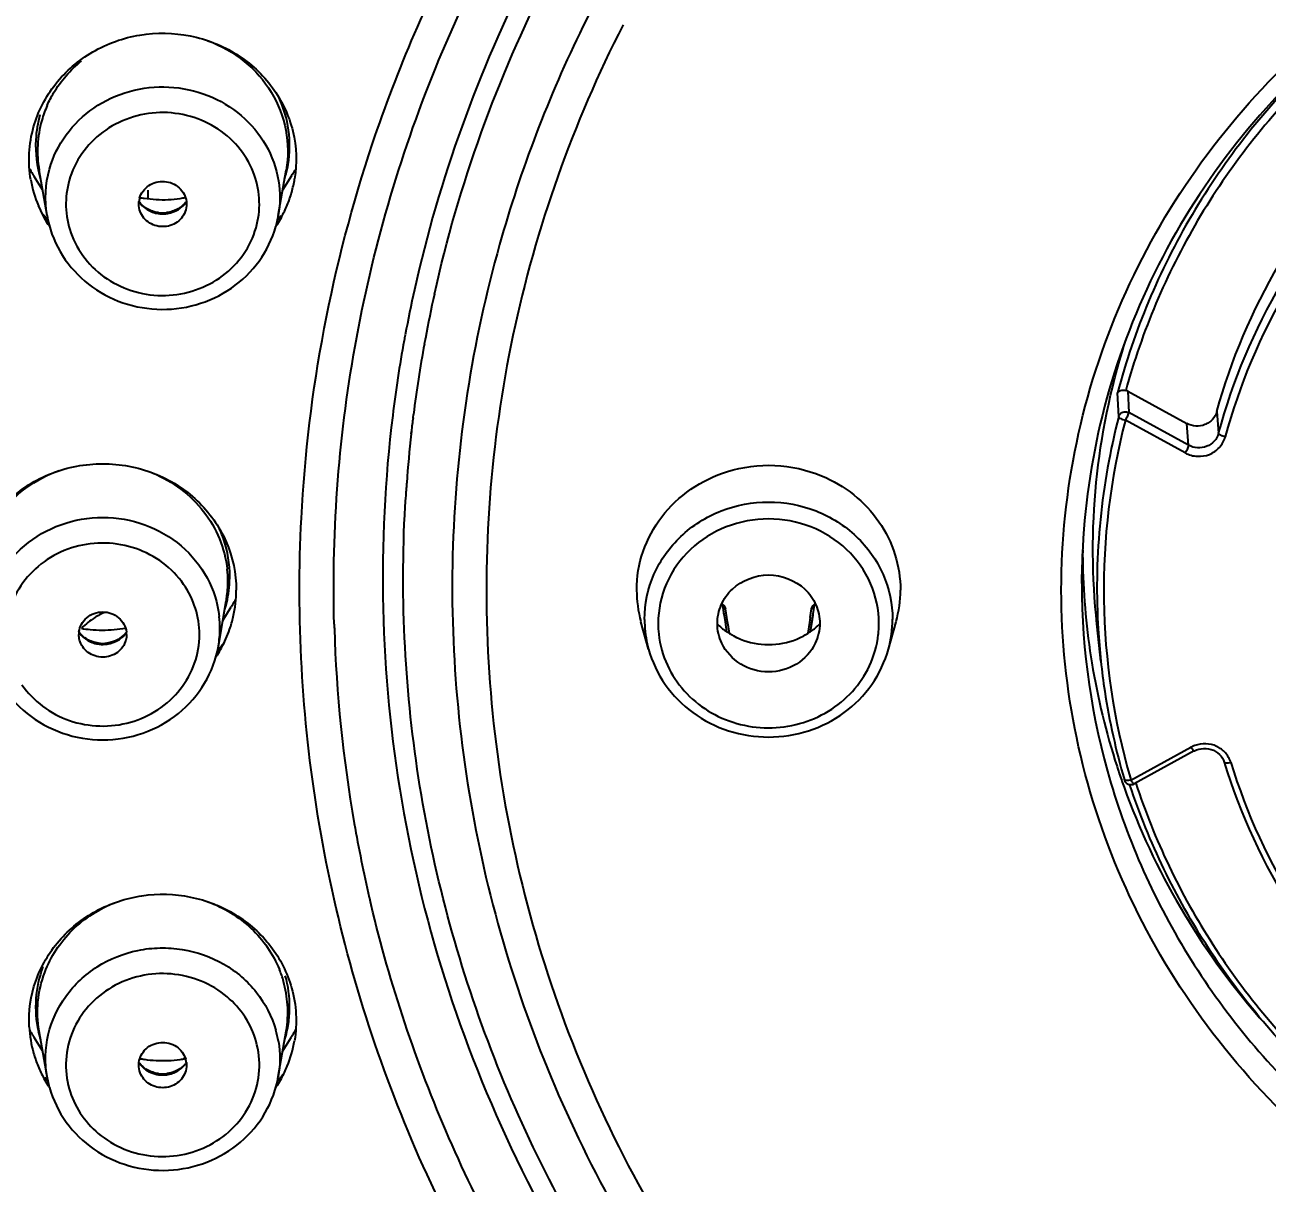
# Model space of a CAD drawing. Header units: millimetres. Extents: x 15137 to 17513, y -10160 to -6800.
# Drawn here: x 16506.32 to 16524.51, y -8271.87 to -8254.91 of the extents above; entities that cross this region are included whole.
import ezdxf

# ---------------------------------------------------------------- set-up
doc = ezdxf.new("R2010")
doc.units = ezdxf.units.MM
doc.styles.add('ARIAL', font='arial.ttf')
doc.dimstyles.get("Standard").update_dxf_attribs({"dimtxt": 15, "dimasz": 15, "dimexe": 0.18, "dimexo": 0.0625, "dimgap": 4, "dimtad": 0, "dimdec": 1, "dimdsep": 46, "dimtxsty": 'ARIAL', "dimcen": 0, "dimclrd": 5, "dimclre": 5, "dimclrt": 5, "dimadec": 0, "dimazin": 0, "dimtfac": 1, "dimtdec": 1, "dimtofl": 0, "dimtmove": 0, "dimatfit": 3, "dimfxl": 1, "dimtolj": 1, "dimtzin": 0, "dimarcsym": 0})

# ---------------------------------------------------------------- blocks, each defined once
blk = doc.blocks.new('*D72')
at = {"color": 5, "lineweight": -2, "transparency": 16777216}
for p, q in [((16473.239, -8277.12), (16473.239, -8173.164)), ((16593.175, -8277.612), (16593.175, -8173.164)), ((16488.239, -8173.344), (16504.502, -8173.344)), ((16578.175, -8173.344), (16561.912, -8173.344))]:
    blk.add_line(p, q, dxfattribs=at)
at = {"color": 5, "transparency": 16777216}
for points in [[(16488.239, -8170.844), (16488.239, -8175.844), (16473.239, -8173.344)], [(16578.175, -8170.844), (16578.175, -8175.844), (16593.175, -8173.344)]]:
    blk.add_solid(points, dxfattribs=at)
at = {"layer": 'Defpoints', "color": 0, "transparency": 16777216}
for p in [(16593.175, -8173.344), (16473.239, -8277.182), (16593.175, -8277.675)]:
    blk.add_point(p, dxfattribs=at)
at = {"color": 5, "transparency": 16777216, "insert": (16533.207, -8173.344), "char_height": 15, "attachment_point": 5, "style": 'ARIAL'}
blk.add_mtext('\\A1;%%C120', dxfattribs=at)

msp = doc.modelspace()

# ---------------------------------------------------------------- linework, layer by layer
at = {"linetype": 'Continuous'}
for p, q in [((16506.576, -8257.327), (16506.452, -8257.131)), ((16506.641, -8257.704), (16506.526, -8257.039)), ((16510.027, -8257.704), (16510.143, -8257.039)), ((16510.093, -8257.327), (16510.224, -8257.119)), ((16508.123, -8257.455), (16508.123, -8257.331)), ((16510.027, -8257.704), (16509.991, -8257.862)), ((16522.335, -8260.645), (16522.318, -8260.296)), ((16522.467, -8260.275), (16523.332, -8260.747)), ((16522.467, -8260.275), (16522.482, -8260.587)), ((16522.467, -8260.275), (16522.482, -8260.587)), ((16512.001, -8260.663), (16512.007, -8260.613)), ((16512.001, -8260.663), (16512.009, -8260.613)), ((16523.358, -8261.065), (16522.482, -8260.587)), ((16523.771, -8260.573), (16523.798, -8260.89)), ((16523.308, -8261.178), (16522.432, -8260.699)), ((16523.358, -8261.065), (16523.332, -8260.747)), ((16511.974, -8260.898), (16511.978, -8260.862)), ((16511.979, -8260.898), (16511.983, -8260.863)), ((16521.794, -8263.088), (16521.797, -8262.814)), ((16509.15, -8264.006), (16509.265, -8263.341)), ((16509.215, -8263.629), (16509.339, -8263.432)), ((16516.559, -8263.551), (16516.537, -8263.401)), ((16516.544, -8263.451), (16516.537, -8263.401)), ((16516.575, -8263.651), (16516.552, -8263.501)), ((16516.606, -8263.651), (16516.575, -8263.46)), ((16517.818, -8263.587), (16517.838, -8263.46)), ((16517.854, -8263.551), (16517.839, -8263.651)), ((16517.877, -8263.401), (16517.846, -8263.601)), ((16515.45, -8264.05), (16515.339, -8263.649)), ((16516.597, -8263.795), (16516.575, -8263.651)), ((16516.597, -8263.795), (16516.575, -8263.651)), ((16517.806, -8263.659), (16517.78, -8263.818)), ((16517.818, -8263.587), (16517.806, -8263.659)), ((16517.846, -8263.601), (16517.816, -8263.795)), ((16517.839, -8263.651), (16517.816, -8263.795)), ((16518.963, -8264.05), (16519.075, -8263.649)), ((16522.074, -8264.226), (16522.015, -8263.681)), ((16522.513, -8265.965), (16523.393, -8265.485)), ((16523.44, -8265.54), (16522.561, -8266.02)), ((16523.44, -8265.54), (16523.441, -8265.54)), ((16522.505, -8265.937), (16522.513, -8265.965)), ((16522.505, -8265.937), (16522.513, -8265.965)), ((16522.499, -8266.04), (16522.497, -8266.032)), ((16522.501, -8266.04), (16522.499, -8266.032)), ((16506.576, -8269.93), (16506.452, -8269.734)), ((16506.641, -8270.307), (16506.526, -8269.642)), ((16510.027, -8270.307), (16510.143, -8269.642)), ((16510.093, -8269.93), (16510.217, -8269.734)), ((16506.677, -8270.465), (16506.641, -8270.307))]:
    msp.add_line(p, q, dxfattribs=at)
for points in [[(16516.575, -8263.46), (16516.573, -8263.449), (16516.566, -8263.431), (16516.556, -8263.414), (16516.544, -8263.399), (16516.531, -8263.389)], [(16517.882, -8263.389), (16517.87, -8263.4), (16517.857, -8263.414), (16517.847, -8263.431), (16517.84, -8263.45), (16517.838, -8263.46)], [(16516.634, -8263.818), (16516.618, -8263.722), (16516.606, -8263.651)], [(16523.441, -8265.54), (16523.444, -8265.538), (16523.474, -8265.525), (16523.507, -8265.514), (16523.541, -8265.507), (16523.577, -8265.503), (16523.614, -8265.503), (16523.651, -8265.508), (16523.686, -8265.517), (16523.721, -8265.53), (16523.753, -8265.546), (16523.783, -8265.567), (16523.81, -8265.59), (16523.833, -8265.616), (16523.853, -8265.644), (16523.868, -8265.673), (16523.88, -8265.704)]]:
    msp.add_lwpolyline(points, dxfattribs=at)
for centre, radius, start, end in [((16508.173, -8256.767), 1.672, 156.1404, 164.1562), ((16508.153, -8256.684), 1.679, 164.2108, 176.9236), ((16508.156, -8256.761), 1.654, 164.2108, 176.9236), ((16508.144, -8256.759), 1.642, 176.9465, 189.8129), ((16508.184, -8256.038), 2.048, 208.3481, 211.0029), ((16508.522, -8256.682), 1.672, 345.5197, 350.583), ((16508.219, -8255.855), 2.371, 328.1815, 330.515), ((16508.154, -8256.878), 1.776, 189.8668, 202.5678), ((16508.19, -8256.035), 2.055, 211.002, 212.2008), ((16508.519, -8256.681), 1.675, 342.9604, 344.1773), ((16508.535, -8256.685), 1.658, 344.1784, 345.5147), ((16508.534, -8256.883), 1.756, 344.1884, 350.7317), ((16508.255, -8255.877), 2.327, 327.7661, 328.1756), ((16508.518, -8256.878), 1.773, 337.6757, 344.1573), ((16508.189, -8256.862), 1.815, 202.6112, 212.249), ((16508.297, -8257.534), 0.312, 164.2126, 173.3333), ((16508.333, -8255.69), 1.78, 259.213, 261.2437), ((16508.335, -8255.682), 1.788, 261.2455, 266.9362), ((16508.334, -8255.691), 1.78, 266.9498, 278.2313), ((16508.332, -8255.681), 1.789, 278.247, 280.8236), ((16508.477, -8256.861), 1.816, 331.4139, 337.6807), ((16508.213, -8256.337), 2.115, 218.2972, 222.4405), ((16508.334, -8257.199), 0.465, 262.4297, 277.1011), ((16508.334, -8257.238), 0.441, 264.5298, 279.8177), ((16508.467, -8256.856), 1.829, 327.8396, 331.4188), ((16508.441, -8256.324), 2.135, 317.5797, 318.9465), ((16508.448, -8256.33), 2.125, 318.9469, 319.764), ((16508.213, -8256.847), 1.842, 212.2302, 213.5279), ((16508.468, -8256.856), 1.827, 326.4687, 327.8396), ((16531.012, -8263.018), 19.456, 167.4523, 169.4356), ((16531.042, -8263.018), 19.186, 167.469, 169.4356), ((16530.978, -8263.012), 19.422, 169.6829, 172.9547), ((16530.967, -8263.01), 19.411, 169.4364, 169.6825), ((16530.998, -8263.01), 19.142, 169.4364, 169.6756), ((16531.009, -8263.012), 19.152, 169.676, 172.805), ((16531.004, -8263.011), 19.148, 172.955, 173.5573), ((16530.995, -8263.01), 19.138, 173.6632, 175.8303), ((16530.976, -8263.009), 19.12, 175.8305, 176.473), ((16531.928, -8262.602), 10.121, 180, 180.2271), ((16531.946, -8262.602), 10.14, 180.2273, 181.1948), ((16532.046, -8262.598), 10.239, 181.2064, 189.2886), ((16507.656, -8263.061), 1.634, 0.0152, 6.4427), ((16507.656, -8262.984), 1.66, 355.924, 359.9959), ((16507.639, -8262.982), 1.678, 343.7958, 355.9053), ((16507.646, -8263.06), 1.643, 351.8755, 359.9855), ((16507.651, -8263.183), 1.761, 347.1148, 359.9457), ((16517.02, -8263.182), 1.745, 180.0742, 195.4384), ((16517.393, -8263.182), 1.745, 344.5596, 359.9261), ((16532.05, -8263.083), 10.257, 180.0248, 196.5919), ((16507.64, -8263.059), 1.649, 350.1792, 351.8798), ((16507.625, -8262.349), 2.027, 328.9171, 331.3967), ((16508.094, -8264.739), 1.375, 116.3114, 123.2392), ((16507.643, -8263.744), 1.53, 0.0147, 6.3757), ((16507.633, -8262.98), 1.684, 342.9208, 343.7832), ((16507.642, -8263.181), 1.771, 340.8918, 347.1304), ((16507.607, -8262.339), 2.048, 327.8238, 328.9196), ((16507.457, -8261.985), 1.787, 259.9149, 264.1278), ((16508.067, -8264.695), 1.324, 123.31, 133.909), ((16507.457, -8261.986), 1.786, 275.4344, 280.7937), ((16507.634, -8263.743), 1.539, 350.152, 359.9668), ((16530.828, -8263.14), 19.989, 181.5604, 181.746), ((16530.909, -8263.135), 20.07, 181.7535, 189.9406), ((16517.026, -8263.612), 1.635, 180.052, 192.6755), ((16517.032, -8263.673), 1.442, 180.014, 186.3216), ((16517.179, -8262.943), 1.033, 225.5414, 234.8534), ((16517.234, -8262.943), 1.033, 305.1466, 314.4583), ((16517.382, -8263.673), 1.442, 353.4811, 359.9845), ((16517.382, -8263.611), 1.641, 344.5026, 359.927), ((16532.029, -8263.153), 10.013, 183.0246, 183.4447), ((16532.037, -8263.152), 10.021, 183.4451, 186.153), ((16507.415, -8263.836), 0.309, 173.1986, 179.9747), ((16507.457, -8261.985), 1.786, 264.1417, 275.4224), ((16507.498, -8263.836), 0.309, 0.0253, 6.7967), ((16507.62, -8263.173), 1.794, 331.4232, 340.8523), ((16517.064, -8263.667), 1.475, 186.3904, 204.792), ((16517.187, -8262.932), 1.046, 234.8387, 238.0004), ((16517.188, -8262.931), 1.047, 238.0001, 241.3648), ((16517.196, -8262.916), 1.064, 241.3837, 247.839), ((16517.22, -8262.92), 1.06, 292.156, 301.9641), ((16517.226, -8262.932), 1.046, 301.9998, 305.1613), ((16517.348, -8263.667), 1.476, 334.7833, 353.4116), ((16507.457, -8263.5), 0.465, 262.5214, 277.2165), ((16507.457, -8263.536), 0.444, 263.5129, 278.6799), ((16507.56, -8262.622), 2.14, 317.4955, 319.8055), ((16507.592, -8263.158), 1.826, 327.791, 331.4373), ((16507.575, -8262.635), 2.119, 319.806, 321.7746), ((16517.037, -8263.61), 1.646, 192.6619, 195.4942), ((16507.585, -8263.153), 1.834, 326.5171, 327.7927), ((16532.095, -8262.588), 10.289, 189.301, 198.0052), ((16523.589, -8265.85), 0.415, 109.9963, 118.2654), ((16532.168, -8262.564), 10.366, 198.0038, 199.2006), ((16532.184, -8262.559), 10.383, 199.2004, 199.7714), ((16522.513, -8265.933), 0.1, 196.2156, 298.6299), ((16530.942, -8263.128), 20.104, 189.9455, 193.0936), ((16508.507, -8269.367), 1.661, 15.8419, 22.1995), ((16508.516, -8269.287), 1.678, 359.6593, 15.7983), ((16508.514, -8269.364), 1.652, 3.6991, 15.8125), ((16508.523, -8269.362), 1.644, 350.178, 3.6471), ((16508.529, -8269.285), 1.665, 351.4733, 359.5967), ((16508.144, -8269.484), 1.766, 182.9786, 195.7858), ((16508.521, -8269.284), 1.673, 347.4171, 351.4644), ((16532.656, -8262.269), 10.94, 220.8521, 221.2475), ((16508.182, -8268.644), 2.045, 208.5215, 211.0254), ((16508.181, -8268.644), 2.044, 211.0254, 212.187), ((16508.149, -8269.284), 1.675, 192.4618, 194.8888), ((16508.146, -8269.285), 1.672, 194.8893, 195.822), ((16508.135, -8269.288), 1.66, 195.8227, 196.895), ((16508.509, -8270.045), 1.541, 9.4852, 15.8125), ((16508.508, -8269.281), 1.686, 342.8683, 347.4177), ((16508.493, -8268.647), 2.038, 327.7444, 328.8904), ((16508.504, -8268.653), 2.025, 328.8902, 331.6195), ((16508.515, -8269.481), 1.776, 337.7062, 350.278), ((16508.15, -8269.481), 1.772, 195.8394, 202.3447), ((16508.315, -8269.874), 0.402, 215.17, 227.3736), ((16508.334, -8268.291), 1.783, 259.1997, 261.355), ((16508.334, -8268.288), 1.785, 261.3721, 272.6154), ((16508.334, -8268.283), 1.79, 272.6257, 278.3164), ((16508.335, -8268.294), 1.78, 278.3186, 280.7816), ((16509.732, -8270.693), 1.267, 147.9371, 149.1098), ((16508.372, -8270.137), 0.312, 6.6657, 15.7876), ((16508.191, -8269.465), 1.816, 202.3395, 208.5717), ((16508.32, -8269.869), 0.409, 227.3493, 231.1742), ((16508.334, -8269.802), 0.465, 262.6382, 277.3095), ((16508.334, -8269.839), 0.443, 262.3778, 277.5996), ((16508.461, -8268.945), 2.108, 319.5636, 321.6921), ((16508.491, -8269.47), 1.802, 331.3705, 337.6841), ((16508.202, -8269.459), 1.829, 208.5666, 212.1592), ((16508.229, -8268.925), 2.137, 220.6153, 222.4323), ((16508.201, -8269.459), 1.828, 212.1592, 213.4224), ((16508.456, -8269.451), 1.842, 326.4513, 327.7755), ((16508.465, -8269.456), 1.831, 327.7733, 331.3776), ((16508.449, -8268.934), 2.124, 317.5729, 318.9487), ((16508.457, -8268.941), 2.113, 318.9493, 319.5634)]:
    msp.add_arc(centre, radius, start, end, dxfattribs=at)
for points, knots in [([(16470.777, -8261.974), (16470.564, -8257.996), (16470.997, -8249.952), (16474.202, -8238.288), (16478.885, -8229.292), (16483.703, -8222.757), (16489.224, -8216.684), (16497.308, -8210.143), (16506.567, -8205.306), (16514.472, -8202.545), (16522.655, -8200.546), (16528.993, -8199.939), (16533.207, -8199.939)], [0, 0, 0, 0, 0.121522, 0.243492, 0.366411, 0.428424, 0.490784, 0.616404, 0.743348, 0.807307, 0.871469, 1, 1, 1, 1]), ([(16470.991, -8261.672), (16471.131, -8257.909), (16471.921, -8252.257), (16474.088, -8245.011), (16476.987, -8237.969), (16481.943, -8229.707), (16488.441, -8222.535), (16494.421, -8217.583), (16500.907, -8213.172), (16509.804, -8208.805), (16521.3, -8205.597), (16533.231, -8204.516), (16545.161, -8205.605), (16556.655, -8208.822), (16565.548, -8213.196), (16572.03, -8217.612), (16578.007, -8222.568), (16584.499, -8229.745), (16589.448, -8238.01), (16592.341, -8245.055), (16594.502, -8252.302), (16595.287, -8257.955), (16595.424, -8261.718)], [0, 0, 0, 0, 0.060743, 0.091251, 0.121862, 0.183409, 0.24559, 0.276968, 0.308508, 0.371957, 0.43586, 0.500007, 0.564153, 0.628055, 0.691501, 0.72304, 0.754416, 0.816594, 0.87814, 0.90875, 0.939257, 1, 1, 1, 1]), ([(16564.381, -8314.305), (16567.838, -8312.393), (16574.372, -8307.927), (16582.642, -8299.515), (16589.031, -8289.732), (16593.285, -8278.952), (16595.236, -8267.588), (16594.805, -8256.082), (16592.012, -8244.879), (16586.965, -8234.412), (16579.866, -8225.082), (16570.989, -8217.243), (16560.678, -8211.19), (16549.326, -8207.149), (16537.365, -8205.269), (16525.245, -8205.622), (16513.431, -8208.191), (16506.013, -8211.338), (16502.506, -8213.238)], [0, 0, 0, 0, 0.063059, 0.125441, 0.187164, 0.248341, 0.309174, 0.36992, 0.430848, 0.492201, 0.554154, 0.616784, 0.680067, 0.743881, 0.808029, 0.872266, 0.936332, 1, 1, 1, 1]), ([(16473.56, -8257.835), (16473.951, -8254.395), (16475.41, -8247.553), (16479.526, -8237.874), (16485.436, -8229.067), (16492.936, -8221.431), (16501.775, -8215.216), (16511.656, -8210.626), (16522.248, -8207.81), (16529.555, -8207.178), (16533.207, -8207.178)], [0, 0, 0, 0, 0.121505, 0.243723, 0.366989, 0.491492, 0.617254, 0.744133, 0.87184, 1, 1, 1, 1]), ([(16473.899, -8257.418), (16474.31, -8254.013), (16475.796, -8247.245), (16479.926, -8237.68), (16485.819, -8228.982), (16493.277, -8221.444), (16502.051, -8215.31), (16511.851, -8210.781), (16522.348, -8208.004), (16529.588, -8207.381), (16533.207, -8207.381)], [0, 0, 0, 0, 0.121478, 0.243672, 0.366932, 0.491438, 0.617211, 0.744105, 0.871826, 1, 1, 1, 1]), ([(16533.207, -8207.81), (16529.615, -8207.81), (16522.43, -8208.429), (16512.01, -8211.184), (16502.282, -8215.677), (16493.571, -8221.764), (16486.164, -8229.244), (16481.271, -8236.458), (16478.243, -8242.652), (16475.831, -8249.055), (16474.719, -8254.092), (16474.309, -8257.473)], [0, 0, 0, 0, 0.128122, 0.255798, 0.382654, 0.508402, 0.632897, 0.75616, 0.817448, 0.87851, 1, 1, 1, 1]), ([(16531.116, -8208.23), (16527.636, -8208.347), (16520.697, -8209.163), (16510.68, -8212.105), (16501.362, -8216.673), (16493.039, -8222.725), (16485.971, -8230.076), (16480.383, -8238.496), (16476.455, -8247.72), (16475.022, -8254.233), (16474.618, -8257.51)], [0, 0, 0, 0, 0.128179, 0.255844, 0.38266, 0.508371, 0.632857, 0.756146, 0.878422, 1, 1, 1, 1]), ([(16511.408, -8256.65), (16511.773, -8255.563), (16512.688, -8253.437), (16514.566, -8250.505), (16516.908, -8247.89), (16519.655, -8245.656), (16522.738, -8243.86), (16526.081, -8242.545), (16529.598, -8241.742), (16532.004, -8241.563), (16533.207, -8241.563)], [0, 0, 0, 0, 0.121707, 0.244305, 0.36795, 0.492688, 0.61846, 0.745104, 0.872393, 1, 1, 1, 1]), ([(16510.846, -8263.685), (16510.808, -8262.28), (16511.03, -8259.449), (16512.248, -8255.359), (16514.299, -8251.58), (16517.099, -8248.264), (16520.536, -8245.542), (16524.473, -8243.518), (16528.751, -8242.272), (16531.722, -8241.992), (16533.207, -8241.992)], [0, 0, 0, 0, 0.121571, 0.243627, 0.366646, 0.490943, 0.616628, 0.743595, 0.871529, 1, 1, 1, 1]), ([(16524.921, -8244.094), (16523.316, -8244.723), (16520.257, -8246.35), (16516.406, -8249.778), (16513.533, -8253.986), (16512.382, -8257.169), (16512.021, -8258.792)], [0, 0, 0, 0, 0.254744, 0.506284, 0.754488, 1, 1, 1, 1]), ([(16512.313, -8258.855), (16512.668, -8257.256), (16513.802, -8254.119), (16516.632, -8249.969), (16520.426, -8246.588), (16523.44, -8244.983), (16525.022, -8244.362)], [0, 0, 0, 0, 0.245515, 0.49372, 0.745258, 1, 1, 1, 1]), ([(16511.738, -8282.998), (16510.475, -8281.774), (16508.176, -8279.104), (16505.54, -8274.554), (16503.819, -8269.623), (16503.071, -8264.478), (16503.323, -8259.289), (16504.566, -8254.23), (16506.755, -8249.472), (16508.791, -8246.614), (16509.932, -8245.288)], [0, 0, 0, 0, 0.126732, 0.252256, 0.37682, 0.500802, 0.624663, 0.748884, 0.87389, 1, 1, 1, 1]), ([(16490.158, -8251.407), (16489.65, -8252.986), (16488.825, -8256.206), (16488.192, -8261.145), (16488.171, -8266.121), (16488.96, -8272.713), (16491.477, -8280.74), (16496.759, -8289.411), (16504.008, -8296.685), (16512.829, -8302.17), (16522.734, -8305.58), (16529.718, -8306.35), (16533.207, -8306.35)], [0, 0, 0, 0, 0.061272, 0.122397, 0.183469, 0.244587, 0.367105, 0.490819, 0.6161, 0.742973, 0.87113, 1, 1, 1, 1]), ([(16521.494, -8263.185), (16521.494, -8262.461), (16521.646, -8261.005), (16522.319, -8258.911), (16523.412, -8256.983), (16524.88, -8255.295), (16526.667, -8253.911), (16528.704, -8252.884), (16530.911, -8252.252), (16532.442, -8252.11), (16533.207, -8252.11)], [0, 0, 0, 0, 0.121543, 0.243624, 0.36669, 0.49103, 0.616736, 0.743689, 0.87159, 1, 1, 1, 1]), ([(16544.616, -8262.814), (16544.598, -8262.122), (16544.417, -8260.733), (16543.729, -8258.743), (16542.649, -8256.916), (16541.218, -8255.319), (16539.49, -8254.012), (16536.875, -8252.718), (16533.207, -8252.041), (16529.538, -8252.718), (16526.924, -8254.012), (16525.195, -8255.319), (16523.765, -8256.916), (16522.684, -8258.743), (16521.996, -8260.733), (16521.816, -8262.122), (16521.797, -8262.814)], [0, 0, 0, 0, 0.060726, 0.121768, 0.183337, 0.24558, 0.308532, 0.372125, 0.5, 0.627875, 0.691468, 0.754419, 0.816663, 0.878232, 0.939274, 1, 1, 1, 1]), ([(16515.023, -8253.924), (16514.835, -8254.256), (16514.124, -8255.601), (16513.576, -8257.031), (16513.268, -8258.128)], [0, 0, 0, 0, 0.251128, 1, 1, 1, 1]), ([(16506.445, -8256.405), (16506.509, -8256.179), (16506.733, -8255.744), (16507.292, -8255.266), (16507.995, -8255.017), (16508.744, -8255.03), (16509.437, -8255.302), (16509.977, -8255.8), (16510.286, -8256.455), (16510.304, -8256.937), (16510.267, -8257.166)], [0, 0, 0, 0, 0.122738, 0.247932, 0.375416, 0.503756, 0.631077, 0.756033, 0.878539, 1, 1, 1, 1]), ([(16515.076, -8254.912), (16514.345, -8256.344), (16513.254, -8259.406), (16512.89, -8264.255), (16513.823, -8269.038), (16515.992, -8273.441), (16519.25, -8277.184), (16523.388, -8280.034), (16528.137, -8281.816), (16531.518, -8282.22), (16533.207, -8282.22)], [0, 0, 0, 0, 0.122878, 0.245062, 0.367446, 0.490869, 0.615895, 0.742673, 0.870915, 1, 1, 1, 1]), ([(16508.998, -8255.144), (16509.189, -8255.214), (16509.549, -8255.417), (16509.954, -8255.878), (16510.173, -8256.443), (16510.176, -8256.846), (16510.143, -8257.039)], [0, 0, 0, 0, 0.255934, 0.507225, 0.75434, 1, 1, 1, 1]), ([(16506.643, -8256.091), (16506.671, -8256.028), (16506.798, -8255.783), (16506.985, -8255.569), (16507.146, -8255.44)], [0, 0, 0, 0, 0.248657, 1, 1, 1, 1]), ([(16525.18, -8255.449), (16524.836, -8255.782), (16524.192, -8256.493), (16523.382, -8257.673), (16522.743, -8258.945), (16522.438, -8259.841), (16522.318, -8260.296)], [0, 0, 0, 0, 0.252493, 0.503177, 0.752242, 1, 1, 1, 1]), ([(16525.173, -8255.623), (16524.847, -8255.945), (16524.238, -8256.629), (16523.466, -8257.76), (16522.854, -8258.975), (16522.557, -8259.831), (16522.438, -8260.265)], [0, 0, 0, 0, 0.252407, 0.503068, 0.752171, 1, 1, 1, 1]), ([(16506.677, -8257.022), (16506.727, -8256.844), (16506.896, -8256.5), (16507.311, -8256.101), (16507.842, -8255.855), (16508.428, -8255.791), (16509.003, -8255.914), (16509.503, -8256.212), (16509.871, -8256.652), (16510, -8257.011), (16510.03, -8257.193)], [0, 0, 0, 0, 0.122225, 0.246625, 0.373233, 0.501077, 0.628682, 0.754663, 0.878331, 1, 1, 1, 1]), ([(16510.171, -8256.956), (16510.199, -8256.79), (16510.204, -8256.449), (16510.106, -8256.122), (16510.035, -8255.97)], [0, 0, 0, 0, 0.4992, 1, 1, 1, 1]), ([(16509.679, -8257.115), (16509.632, -8256.979), (16509.488, -8256.719), (16509.049, -8256.317), (16508.292, -8256.101), (16507.547, -8256.357), (16507.133, -8256.782), (16507.005, -8257.049), (16506.966, -8257.188)], [0, 0, 0, 0, 0.12298, 0.248082, 0.500589, 0.752635, 0.877338, 1, 1, 1, 1]), ([(16510.366, -8262.13), (16510.414, -8261.201), (16510.638, -8259.344), (16511.112, -8257.535), (16511.408, -8256.65)], [0, 0, 0, 0, 0.499338, 1, 1, 1, 1]), ([(16523.771, -8260.573), (16523.979, -8259.819), (16524.602, -8258.353), (16525.582, -8257.098), (16526.143, -8256.541)], [0, 0, 0, 0, 0.496938, 1, 1, 1, 1]), ([(16523.798, -8260.89), (16524.005, -8260.122), (16524.634, -8258.629), (16525.635, -8257.355), (16526.209, -8256.791)], [0, 0, 0, 0, 0.496875, 1, 1, 1, 1]), ([(16526.281, -8256.887), (16525.713, -8257.446), (16524.723, -8258.706), (16524.099, -8260.184), (16523.895, -8260.944)], [0, 0, 0, 0, 0.503125, 1, 1, 1, 1]), ([(16506.966, -8257.188), (16506.931, -8257.312), (16506.898, -8257.573), (16506.947, -8257.832), (16506.989, -8257.954)], [0, 0, 0, 0, 0.499759, 1, 1, 1, 1]), ([(16507.996, -8257.449), (16508.017, -8257.375), (16508.119, -8257.239), (16508.362, -8257.178), (16508.593, -8257.272), (16508.673, -8257.423), (16508.682, -8257.498)], [0, 0, 0, 0, 0.246706, 0.501571, 0.755202, 1, 1, 1, 1]), ([(16509.702, -8257.881), (16509.737, -8257.757), (16509.77, -8257.495), (16509.722, -8257.237), (16509.679, -8257.115)], [0, 0, 0, 0, 0.499759, 1, 1, 1, 1]), ([(16508.273, -8257.66), (16508.215, -8257.652), (16508.106, -8257.616), (16508.018, -8257.541), (16507.987, -8257.498)], [0, 0, 0, 0, 0.522209, 1, 1, 1, 1]), ([(16508.681, -8257.498), (16508.649, -8257.541), (16508.561, -8257.618), (16508.45, -8257.653), (16508.392, -8257.66)], [0, 0, 0, 0, 0.477771, 1, 1, 1, 1]), ([(16508.409, -8257.672), (16508.464, -8257.663), (16508.569, -8257.624), (16508.651, -8257.546), (16508.682, -8257.502)], [0, 0, 0, 0, 0.504729, 1, 1, 1, 1]), ([(16506.641, -8257.704), (16506.673, -8257.888), (16506.804, -8258.248), (16507.175, -8258.688), (16507.675, -8258.984), (16508.248, -8259.105), (16508.829, -8259.039), (16509.357, -8258.792), (16509.771, -8258.39), (16509.94, -8258.045), (16509.991, -8257.865)], [0, 0, 0, 0, 0.122813, 0.246912, 0.372574, 0.499335, 0.626251, 0.752311, 0.876868, 1, 1, 1, 1]), ([(16508.672, -8257.62), (16508.653, -8257.69), (16508.559, -8257.82), (16508.333, -8257.889), (16508.108, -8257.819), (16508.015, -8257.688), (16507.996, -8257.619)], [0, 0, 0, 0, 0.246063, 0.500078, 0.754133, 1, 1, 1, 1]), ([(16506.989, -8257.954), (16507.037, -8258.09), (16507.18, -8258.35), (16507.619, -8258.752), (16508.376, -8258.967), (16509.121, -8258.712), (16509.535, -8258.286), (16509.663, -8258.019), (16509.702, -8257.881)], [0, 0, 0, 0, 0.12298, 0.248082, 0.500589, 0.752635, 0.877338, 1, 1, 1, 1]), ([(16531.493, -8320.6), (16527.392, -8320.489), (16521.239, -8319.722), (16513.34, -8317.528), (16505.742, -8314.591), (16496.91, -8309.567), (16489.304, -8302.901), (16484.189, -8296.776), (16479.789, -8290.222), (16475.648, -8281.264), (16473.108, -8269.763), (16473.112, -8261.917), (16473.535, -8258.058)], [0, 0, 0, 0, 0.128621, 0.192791, 0.256745, 0.383633, 0.509158, 0.571464, 0.633428, 0.756283, 0.878292, 1, 1, 1, 1]), ([(16530.083, -8320.168), (16526.073, -8319.969), (16520.07, -8319.093), (16512.382, -8316.802), (16505.001, -8313.8), (16496.437, -8308.756), (16489.077, -8302.147), (16484.132, -8296.106), (16479.879, -8289.657), (16475.878, -8280.868), (16473.419, -8269.607), (16473.414, -8261.928), (16473.816, -8258.149)], [0, 0, 0, 0, 0.128635, 0.19279, 0.256725, 0.383569, 0.509059, 0.571354, 0.633313, 0.75619, 0.878242, 1, 1, 1, 1]), ([(16474.227, -8258.183), (16473.821, -8261.955), (16473.821, -8269.622), (16476.281, -8280.866), (16481.092, -8291.405), (16488.051, -8300.796), (16496.862, -8308.657), (16507.161, -8314.669), (16518.518, -8318.591), (16526.49, -8319.707), (16530.492, -8319.881)], [0, 0, 0, 0, 0.121821, 0.243933, 0.366866, 0.491007, 0.616541, 0.743419, 0.871379, 1, 1, 1, 1]), ([(16474.536, -8258.22), (16474.124, -8261.975), (16474.112, -8269.607), (16476.545, -8280.804), (16481.324, -8291.302), (16488.244, -8300.658), (16497.013, -8308.492), (16507.268, -8314.484), (16518.578, -8318.393), (16526.519, -8319.506), (16530.505, -8319.679)], [0, 0, 0, 0, 0.121789, 0.243869, 0.366776, 0.490906, 0.616444, 0.743343, 0.871338, 1, 1, 1, 1]), ([(16513.268, -8258.128), (16512.865, -8259.559), (16512.403, -8262.53), (16512.801, -8267.018), (16514.023, -8270.586), (16515.486, -8273.215), (16517.267, -8275.684), (16520.037, -8278.38), (16523.36, -8280.396), (16526.252, -8281.552), (16529.275, -8282.393), (16531.637, -8282.649), (16533.207, -8282.649)], [0, 0, 0, 0, 0.122048, 0.243995, 0.366571, 0.428397, 0.490582, 0.615931, 0.742833, 0.806876, 0.871163, 1, 1, 1, 1]), ([(16522.015, -8263.682), (16521.941, -8262.996), (16521.934, -8261.603), (16522.214, -8260.239), (16522.421, -8259.579)], [0, 0, 0, 0, 0.499469, 1, 1, 1, 1]), ([(16522.318, -8260.296), (16522.326, -8260.28), (16522.369, -8260.257), (16522.413, -8260.258), (16522.438, -8260.264)], [0, 0, 0, 0, 0.406668, 1, 1, 1, 1]), ([(16511.703, -8260.63), (16511.472, -8262.498), (16511.559, -8266.334), (16512.755, -8269.978), (16513.594, -8271.675)], [0, 0, 0, 0, 0.498729, 1, 1, 1, 1]), ([(16522.335, -8260.645), (16522.207, -8261.14), (16522.027, -8262.148), (16522.003, -8263.172), (16522.03, -8263.681)], [0, 0, 0, 0, 0.500416, 1, 1, 1, 1]), ([(16522.335, -8260.645), (16522.338, -8260.632), (16522.353, -8260.605), (16522.392, -8260.579), (16522.438, -8260.572), (16522.468, -8260.58), (16522.482, -8260.587)], [0, 0, 0, 0, 0.240643, 0.490447, 0.746129, 1, 1, 1, 1]), ([(16522.335, -8260.645), (16522.335, -8260.651), (16522.345, -8260.663), (16522.377, -8260.683), (16522.408, -8260.694), (16522.432, -8260.699)], [0, 0, 0, 0, 0.142851, 0.37102, 1, 1, 1, 1]), ([(16522.432, -8260.699), (16522.445, -8260.678), (16522.461, -8260.648), (16522.476, -8260.609), (16522.481, -8260.593), (16522.482, -8260.587)], [0, 0, 0, 0, 0.596569, 0.839521, 1, 1, 1, 1]), ([(16523.771, -8260.573), (16523.759, -8260.615), (16523.725, -8260.676), (16523.657, -8260.734), (16523.578, -8260.776), (16523.463, -8260.794), (16523.372, -8260.769), (16523.332, -8260.747)], [0, 0, 0, 0, 0.246163, 0.369731, 0.493773, 0.744114, 1, 1, 1, 1]), ([(16522.432, -8260.699), (16522.212, -8261.552), (16521.997, -8263.325), (16522.261, -8265.09), (16522.505, -8265.937)], [0, 0, 0, 0, 0.499901, 1, 1, 1, 1]), ([(16523.308, -8261.178), (16523.362, -8261.207), (16523.483, -8261.24), (16523.638, -8261.216), (16523.744, -8261.159), (16523.833, -8261.082), (16523.879, -8261.001), (16523.895, -8260.944)], [0, 0, 0, 0, 0.256145, 0.506288, 0.630202, 0.753671, 1, 1, 1, 1]), ([(16523.798, -8260.89), (16523.787, -8260.932), (16523.741, -8261.012), (16523.627, -8261.091), (16523.489, -8261.112), (16523.398, -8261.087), (16523.358, -8261.065)], [0, 0, 0, 0, 0.244035, 0.493319, 0.746768, 1, 1, 1, 1]), ([(16523.895, -8260.944), (16523.883, -8260.941), (16523.86, -8260.934), (16523.831, -8260.92), (16523.809, -8260.907), (16523.799, -8260.895), (16523.798, -8260.89)], [0, 0, 0, 0, 0.326708, 0.621845, 0.855179, 1, 1, 1, 1]), ([(16523.358, -8261.065), (16523.358, -8261.072), (16523.353, -8261.088), (16523.342, -8261.115), (16523.327, -8261.146), (16523.315, -8261.167), (16523.308, -8261.178)], [0, 0, 0, 0, 0.16004, 0.406529, 0.698959, 1, 1, 1, 1]), ([(16505.501, -8263.185), (16505.501, -8262.944), (16505.605, -8262.452), (16506.044, -8261.838), (16506.694, -8261.43), (16507.457, -8261.288), (16508.219, -8261.43), (16508.869, -8261.837), (16509.309, -8262.452), (16509.412, -8262.944), (16509.412, -8263.185)], [0, 0, 0, 0, 0.121773, 0.245431, 0.371777, 0.49999, 0.628201, 0.754553, 0.878221, 1, 1, 1, 1]), ([(16516.604, -8261.45), (16516.827, -8261.381), (16517.3, -8261.32), (16517.767, -8261.423), (16517.982, -8261.512)], [0, 0, 0, 0, 0.500459, 1, 1, 1, 1]), ([(16505.948, -8262.077), (16506.055, -8261.93), (16506.318, -8261.668), (16506.647, -8261.496), (16506.821, -8261.435)], [0, 0, 0, 0, 0.49594, 1, 1, 1, 1]), ([(16508.187, -8261.471), (16508.334, -8261.532), (16508.611, -8261.689), (16508.949, -8262.02), (16509.185, -8262.425), (16509.262, -8262.726), (16509.279, -8262.878)], [0, 0, 0, 0, 0.255019, 0.506475, 0.754368, 1, 1, 1, 1]), ([(16515.276, -8263.185), (16515.276, -8262.994), (16515.34, -8262.609), (16515.62, -8262.092), (16516.053, -8261.683), (16516.414, -8261.509), (16516.604, -8261.45)], [0, 0, 0, 0, 0.244962, 0.49252, 0.744206, 1, 1, 1, 1]), ([(16517.982, -8261.512), (16518.151, -8261.582), (16518.469, -8261.769), (16518.844, -8262.168), (16519.083, -8262.653), (16519.138, -8263.009), (16519.138, -8263.185)], [0, 0, 0, 0, 0.255375, 0.506787, 0.754557, 1, 1, 1, 1]), ([(16533.207, -8283.193), (16531.761, -8283.193), (16528.868, -8282.914), (16524.708, -8281.677), (16520.895, -8279.669), (16517.587, -8276.972), (16514.921, -8273.696), (16513.011, -8269.973), (16511.936, -8265.96), (16511.809, -8263.198), (16511.893, -8261.832)], [0, 0, 0, 0, 0.12854, 0.256521, 0.383499, 0.509156, 0.633398, 0.756358, 0.878388, 1, 1, 1, 1]), ([(16515.391, -8263.614), (16515.391, -8263.39), (16515.487, -8262.933), (16515.895, -8262.363), (16516.499, -8261.984), (16517.207, -8261.852), (16517.915, -8261.984), (16518.518, -8262.363), (16518.926, -8262.933), (16519.023, -8263.39), (16519.023, -8263.614)], [0, 0, 0, 0, 0.121763, 0.245423, 0.37178, 0.499993, 0.628206, 0.754564, 0.878232, 1, 1, 1, 1]), ([(16505.751, -8263.573), (16505.773, -8263.376), (16505.896, -8262.984), (16506.288, -8262.506), (16506.833, -8262.193), (16507.457, -8262.085), (16508.082, -8262.194), (16508.626, -8262.507), (16509.018, -8262.985), (16509.141, -8263.377), (16509.163, -8263.574)], [0, 0, 0, 0, 0.121879, 0.245711, 0.372033, 0.499991, 0.627954, 0.754281, 0.878118, 1, 1, 1, 1]), ([(16509.317, -8262.984), (16509.317, -8262.804), (16509.276, -8262.56), (16509.187, -8262.336), (16509.162, -8262.281)], [0, 0, 0, 0, 0.748117, 1, 1, 1, 1]), ([(16533.207, -8284.807), (16531.667, -8284.807), (16528.586, -8284.512), (16524.154, -8283.201), (16520.087, -8281.075), (16516.552, -8278.217), (16513.694, -8274.742), (16511.633, -8270.79), (16510.454, -8266.526), (16510.291, -8263.585), (16510.366, -8262.13)], [0, 0, 0, 0, 0.128519, 0.256488, 0.383463, 0.509128, 0.633388, 0.756365, 0.878402, 1, 1, 1, 1]), ([(16518.823, -8263.673), (16518.823, -8263.474), (16518.738, -8263.067), (16518.375, -8262.559), (16517.837, -8262.222), (16517.207, -8262.105), (16516.577, -8262.222), (16516.039, -8262.559), (16515.676, -8263.067), (16515.59, -8263.474), (16515.59, -8263.673)], [0, 0, 0, 0, 0.12175, 0.245415, 0.371774, 0.499992, 0.628209, 0.75457, 0.878232, 1, 1, 1, 1]), ([(16508.641, -8263.101), (16508.558, -8262.981), (16508.348, -8262.766), (16507.948, -8262.556), (16507.499, -8262.474), (16507.046, -8262.53), (16506.634, -8262.718), (16506.304, -8263.019), (16506.09, -8263.404), (16506.041, -8263.693), (16506.041, -8263.836)], [0, 0, 0, 0, 0.124082, 0.25028, 0.377857, 0.505561, 0.632088, 0.756578, 0.878956, 1, 1, 1, 1]), ([(16516.457, -8263.673), (16516.457, -8263.581), (16516.497, -8263.392), (16516.72, -8263.078), (16517.207, -8262.887), (16517.694, -8263.078), (16517.917, -8263.392), (16517.957, -8263.581), (16517.957, -8263.673)], [0, 0, 0, 0, 0.122868, 0.247668, 0.499983, 0.752306, 0.877124, 1, 1, 1, 1]), ([(16508.873, -8263.836), (16508.873, -8263.707), (16508.833, -8263.445), (16508.715, -8263.208), (16508.641, -8263.101)], [0, 0, 0, 0, 0.4977, 1, 1, 1, 1]), ([(16544.92, -8263.185), (16544.92, -8263.909), (16544.768, -8265.365), (16544.094, -8267.458), (16543.002, -8269.387), (16541.534, -8271.075), (16539.746, -8272.458), (16537.031, -8273.829), (16533.207, -8274.547), (16529.382, -8273.829), (16526.668, -8272.458), (16524.88, -8271.075), (16523.412, -8269.387), (16522.319, -8267.458), (16521.646, -8265.365), (16521.494, -8263.909), (16521.494, -8263.185)], [0, 0, 0, 0, 0.060838, 0.121951, 0.183551, 0.24579, 0.308712, 0.37226, 0.499999, 0.627738, 0.691284, 0.754206, 0.816446, 0.878047, 0.939161, 1, 1, 1, 1]), ([(16507.109, -8263.799), (16507.114, -8263.759), (16507.139, -8263.68), (16507.245, -8263.551), (16507.457, -8263.474), (16507.668, -8263.551), (16507.774, -8263.68), (16507.8, -8263.759), (16507.805, -8263.799)], [0, 0, 0, 0, 0.122952, 0.247739, 0.499978, 0.752221, 0.877034, 1, 1, 1, 1]), ([(16506.273, -8264.57), (16506.356, -8264.69), (16506.565, -8264.906), (16506.965, -8265.116), (16507.414, -8265.197), (16507.867, -8265.141), (16508.279, -8264.954), (16508.61, -8264.653), (16508.824, -8264.267), (16508.873, -8263.978), (16508.873, -8263.836)], [0, 0, 0, 0, 0.124082, 0.25028, 0.377857, 0.505561, 0.632088, 0.756578, 0.878956, 1, 1, 1, 1]), ([(16507.396, -8263.961), (16507.338, -8263.954), (16507.229, -8263.918), (16507.141, -8263.843), (16507.11, -8263.8)], [0, 0, 0, 0, 0.522147, 1, 1, 1, 1]), ([(16507.796, -8263.918), (16507.777, -8263.988), (16507.684, -8264.12), (16507.457, -8264.19), (16507.23, -8264.12), (16507.137, -8263.988), (16507.118, -8263.918)], [0, 0, 0, 0, 0.245979, 0.499978, 0.753979, 1, 1, 1, 1]), ([(16507.682, -8263.906), (16507.67, -8263.913), (16507.617, -8263.94), (16507.559, -8263.956), (16507.515, -8263.962)], [0, 0, 0, 0, 0.24406, 1, 1, 1, 1]), ([(16507.524, -8263.975), (16507.579, -8263.967), (16507.688, -8263.928), (16507.772, -8263.85), (16507.804, -8263.804)], [0, 0, 0, 0, 0.505079, 1, 1, 1, 1]), ([(16507.804, -8263.8), (16507.796, -8263.81), (16507.762, -8263.852), (16507.718, -8263.886), (16507.682, -8263.906)], [0, 0, 0, 0, 0.240054, 1, 1, 1, 1]), ([(16505.764, -8264.006), (16505.796, -8264.196), (16505.935, -8264.569), (16506.329, -8265.019), (16506.858, -8265.31), (16507.457, -8265.411), (16508.056, -8265.31), (16508.584, -8265.019), (16508.978, -8264.569), (16509.117, -8264.196), (16509.15, -8264.006)], [0, 0, 0, 0, 0.122919, 0.247191, 0.373074, 0.500005, 0.626935, 0.752815, 0.877083, 1, 1, 1, 1]), ([(16515.45, -8264.05), (16515.501, -8264.233), (16515.669, -8264.587), (16516.083, -8265.006), (16516.615, -8265.275), (16517.207, -8265.367), (16517.799, -8265.275), (16518.33, -8265.006), (16518.744, -8264.587), (16518.912, -8264.233), (16518.963, -8264.05)], [0, 0, 0, 0, 0.122663, 0.24695, 0.372941, 0.500003, 0.627064, 0.753053, 0.877338, 1, 1, 1, 1]), ([(16517.891, -8263.963), (16517.833, -8264.087), (16517.631, -8264.306), (16517.207, -8264.421), (16516.782, -8264.306), (16516.581, -8264.087), (16516.522, -8263.963)], [0, 0, 0, 0, 0.24657, 0.499985, 0.753402, 1, 1, 1, 1]), ([(16515.726, -8264.286), (16515.788, -8264.421), (16515.957, -8264.676), (16516.427, -8265.069), (16517.201, -8265.289), (16517.976, -8265.074), (16518.449, -8264.684), (16518.62, -8264.431), (16518.683, -8264.296)], [0, 0, 0, 0, 0.122925, 0.24784, 0.499928, 0.752068, 0.877034, 1, 1, 1, 1]), ([(16522.074, -8264.226), (16522.089, -8264.373), (16522.165, -8264.958), (16522.293, -8265.536), (16522.417, -8265.961)], [0, 0, 0, 0, 0.249814, 1, 1, 1, 1]), ([(16523.393, -8265.485), (16523.397, -8265.493), (16523.407, -8265.507), (16523.421, -8265.526), (16523.43, -8265.536), (16523.438, -8265.541), (16523.44, -8265.54)], [0, 0, 0, 0, 0.383461, 0.687203, 0.898249, 1, 1, 1, 1]), ([(16523.976, -8265.707), (16523.96, -8265.656), (16523.918, -8265.584), (16523.839, -8265.512), (16523.746, -8265.456), (16523.61, -8265.424), (16523.499, -8265.442), (16523.447, -8265.461)], [0, 0, 0, 0, 0.247275, 0.371094, 0.495235, 0.745062, 1, 1, 1, 1]), ([(16523.88, -8265.704), (16524.113, -8266.465), (16524.794, -8267.941), (16525.838, -8269.183), (16526.431, -8269.73)], [0, 0, 0, 0, 0.496839, 1, 1, 1, 1]), ([(16523.88, -8265.704), (16523.882, -8265.708), (16523.889, -8265.713), (16523.901, -8265.715), (16523.93, -8265.718), (16523.955, -8265.713), (16523.976, -8265.707)], [0, 0, 0, 0, 0.131275, 0.230887, 0.353212, 1, 1, 1, 1]), ([(16523.976, -8265.707), (16524.205, -8266.457), (16524.875, -8267.91), (16525.901, -8269.136), (16526.483, -8269.675)], [0, 0, 0, 0, 0.496782, 1, 1, 1, 1]), ([(16522.221, -8266.012), (16522.499, -8266.947), (16523.332, -8268.757), (16524.628, -8270.269), (16525.364, -8270.928)], [0, 0, 0, 0, 0.496602, 1, 1, 1, 1]), ([(16522.413, -8266.071), (16522.632, -8266.681), (16523.189, -8267.867), (16523.953, -8268.93), (16524.381, -8269.425)], [0, 0, 0, 0, 0.497794, 1, 1, 1, 1]), ([(16522.513, -8265.965), (16522.501, -8265.968), (16522.48, -8265.973), (16522.45, -8265.974), (16522.429, -8265.972), (16522.418, -8265.965), (16522.417, -8265.961)], [0, 0, 0, 0, 0.352951, 0.652853, 0.868655, 1, 1, 1, 1]), ([(16525.38, -8270.471), (16525.05, -8270.167), (16524.428, -8269.519), (16523.626, -8268.443), (16522.971, -8267.281), (16522.638, -8266.459), (16522.499, -8266.04)], [0, 0, 0, 0, 0.252361, 0.50304, 0.752157, 1, 1, 1, 1]), ([(16522.561, -8266.02), (16522.559, -8266.022), (16522.55, -8266.017), (16522.541, -8266.006), (16522.527, -8265.988), (16522.518, -8265.973), (16522.513, -8265.965)], [0, 0, 0, 0, 0.096784, 0.303571, 0.614244, 1, 1, 1, 1]), ([(16522.585, -8266.013), (16522.856, -8266.84), (16523.623, -8268.441), (16524.766, -8269.797), (16525.413, -8270.398)], [0, 0, 0, 0, 0.496893, 1, 1, 1, 1]), ([(16506.381, -8269.576), (16506.369, -8269.352), (16506.435, -8268.891), (16506.788, -8268.287), (16507.344, -8267.844), (16508.027, -8267.618), (16508.75, -8267.637), (16509.419, -8267.898), (16509.948, -8268.369), (16510.161, -8268.789), (16510.223, -8269.008)], [0, 0, 0, 0, 0.121413, 0.244273, 0.369599, 0.497063, 0.625267, 0.752476, 0.877419, 1, 1, 1, 1]), ([(16506.608, -8268.781), (16506.694, -8268.551), (16506.976, -8268.121), (16507.41, -8267.847), (16507.644, -8267.757)], [0, 0, 0, 0, 0.494336, 1, 1, 1, 1]), ([(16508.996, -8267.746), (16509.23, -8267.832), (16509.663, -8268.095), (16509.952, -8268.514), (16510.044, -8268.739)], [0, 0, 0, 0, 0.505496, 1, 1, 1, 1]), ([(16533.207, -8284.29), (16531.946, -8284.29), (16529.425, -8284.089), (16525.752, -8283.188), (16522.289, -8281.716), (16519.137, -8279.713), (16516.386, -8277.235), (16514.114, -8274.352), (16512.388, -8271.148), (16511.632, -8268.849), (16511.361, -8267.682)], [0, 0, 0, 0, 0.127865, 0.255353, 0.382118, 0.5079, 0.632543, 0.756017, 0.878426, 1, 1, 1, 1]), ([(16506.641, -8270.307), (16506.606, -8270.106), (16506.618, -8269.682), (16506.886, -8269.104), (16507.358, -8268.663), (16507.866, -8268.461), (16508.296, -8268.413), (16508.729, -8268.443), (16509.245, -8268.624), (16509.737, -8269.044), (16509.935, -8269.426), (16509.991, -8269.625)], [0, 0, 0, 0, 0.121388, 0.243806, 0.368671, 0.495911, 0.560299, 0.62471, 0.75216, 0.877321, 1, 1, 1, 1]), ([(16506.582, -8268.695), (16506.525, -8268.846), (16506.455, -8269.164), (16506.479, -8269.489), (16506.514, -8269.645)], [0, 0, 0, 0, 0.500502, 1, 1, 1, 1]), ([(16506.526, -8269.642), (16506.501, -8269.499), (16506.489, -8269.204), (16506.556, -8268.917), (16506.608, -8268.781)], [0, 0, 0, 0, 0.499378, 1, 1, 1, 1]), ([(16509.277, -8269.138), (16509.164, -8269.042), (16508.903, -8268.886), (16508.46, -8268.781), (16508.005, -8268.811), (16507.582, -8268.976), (16507.234, -8269.258), (16506.996, -8269.631), (16506.896, -8270.057), (16506.927, -8270.347), (16506.966, -8270.484)], [0, 0, 0, 0, 0.126149, 0.253867, 0.381956, 0.509083, 0.634273, 0.757291, 0.878775, 1, 1, 1, 1]), ([(16509.702, -8269.791), (16509.667, -8269.665), (16509.556, -8269.422), (16509.378, -8269.223), (16509.277, -8269.138)], [0, 0, 0, 0, 0.496334, 1, 1, 1, 1]), ([(16507.391, -8271.137), (16507.505, -8271.232), (16507.765, -8271.389), (16508.208, -8271.494), (16508.664, -8271.463), (16509.087, -8271.299), (16509.435, -8271.016), (16509.672, -8270.643), (16509.773, -8270.217), (16509.741, -8269.928), (16509.702, -8269.791)], [0, 0, 0, 0, 0.126149, 0.253867, 0.381956, 0.509083, 0.634273, 0.757291, 0.878775, 1, 1, 1, 1]), ([(16507.986, -8270.101), (16507.995, -8270.025), (16508.075, -8269.875), (16508.306, -8269.781), (16508.549, -8269.842), (16508.651, -8269.978), (16508.672, -8270.052)], [0, 0, 0, 0, 0.244796, 0.49839, 0.753272, 1, 1, 1, 1]), ([(16508.275, -8270.263), (16508.216, -8270.256), (16508.106, -8270.22), (16508.019, -8270.144), (16507.987, -8270.101)], [0, 0, 0, 0, 0.522202, 1, 1, 1, 1]), ([(16508.393, -8270.278), (16508.45, -8270.27), (16508.562, -8270.232), (16508.649, -8270.152), (16508.682, -8270.105)], [0, 0, 0, 0, 0.505061, 1, 1, 1, 1]), ([(16508.682, -8270.101), (16508.674, -8270.111), (16508.639, -8270.153), (16508.596, -8270.187), (16508.56, -8270.208)], [0, 0, 0, 0, 0.240026, 1, 1, 1, 1]), ([(16506.678, -8270.468), (16506.728, -8270.648), (16506.897, -8270.993), (16507.311, -8271.395), (16507.839, -8271.642), (16508.421, -8271.708), (16508.993, -8271.587), (16509.493, -8271.291), (16509.864, -8270.851), (16509.996, -8270.491), (16510.027, -8270.307)], [0, 0, 0, 0, 0.123134, 0.247694, 0.373757, 0.500674, 0.627433, 0.753093, 0.877188, 1, 1, 1, 1]), ([(16508.673, -8270.222), (16508.653, -8270.291), (16508.56, -8270.422), (16508.335, -8270.492), (16508.109, -8270.423), (16508.016, -8270.293), (16507.996, -8270.223)], [0, 0, 0, 0, 0.24587, 0.499877, 0.753915, 1, 1, 1, 1]), ([(16508.56, -8270.208), (16508.548, -8270.215), (16508.495, -8270.242), (16508.437, -8270.257), (16508.393, -8270.263)], [0, 0, 0, 0, 0.244047, 1, 1, 1, 1]), ([(16506.966, -8270.484), (16507.002, -8270.609), (16507.113, -8270.852), (16507.29, -8271.051), (16507.391, -8271.137)], [0, 0, 0, 0, 0.496334, 1, 1, 1, 1]), ([(16513.594, -8271.675), (16514.463, -8273.433), (16516.754, -8276.734), (16521.464, -8280.529), (16527.094, -8282.931), (16531.171, -8283.477), (16533.207, -8283.477)], [0, 0, 0, 0, 0.244863, 0.493582, 0.745767, 1, 1, 1, 1])]:
    msp.add_open_spline(points, degree=3, knots=knots, dxfattribs=at)
for points in [[(16506.404, -8257.182), (16506.36, -8256.926), (16506.374, -8256.654), (16506.445, -8256.405)], [(16506.477, -8256.594), (16506.466, -8256.787), (16506.491, -8256.984), (16506.547, -8257.169)], [(16506.641, -8257.704), (16506.602, -8257.48), (16506.615, -8257.241), (16506.677, -8257.022)], [(16510.03, -8257.193), (16510.057, -8257.361), (16510.056, -8257.536), (16510.027, -8257.704)], [(16507.996, -8257.619), (16507.985, -8257.58), (16507.982, -8257.538), (16507.986, -8257.497)], [(16507.986, -8257.502), (16508.022, -8257.553), (16508.071, -8257.596), (16508.125, -8257.626)], [(16508.682, -8257.498), (16508.687, -8257.538), (16508.683, -8257.581), (16508.672, -8257.62)], [(16508.125, -8257.626), (16508.176, -8257.654), (16508.234, -8257.671), (16508.292, -8257.677)], [(16522.467, -8260.275), (16522.458, -8260.27), (16522.448, -8260.267), (16522.438, -8260.265)], [(16516.537, -8263.401), (16516.556, -8263.414), (16516.571, -8263.437), (16516.575, -8263.46)], [(16517.838, -8263.46), (16517.842, -8263.437), (16517.857, -8263.414), (16517.877, -8263.401)], [(16516.522, -8263.963), (16516.48, -8263.873), (16516.457, -8263.772), (16516.457, -8263.673)], [(16517.957, -8263.673), (16517.957, -8263.772), (16517.934, -8263.873), (16517.891, -8263.963)], [(16507.118, -8263.918), (16507.111, -8263.891), (16507.107, -8263.863), (16507.107, -8263.836)], [(16507.113, -8263.81), (16507.147, -8263.856), (16507.191, -8263.895), (16507.241, -8263.923)], [(16507.241, -8263.923), (16507.291, -8263.952), (16507.349, -8263.971), (16507.406, -8263.977)], [(16507.807, -8263.836), (16507.807, -8263.864), (16507.803, -8263.891), (16507.796, -8263.918)], [(16516.794, -8263.902), (16516.924, -8263.955), (16517.207, -8264.01), (16517.49, -8263.955), (16517.619, -8263.902)], [(16510.223, -8269.008), (16510.294, -8269.256), (16510.308, -8269.526), (16510.265, -8269.781)], [(16510.029, -8269.791), (16510.057, -8269.961), (16510.057, -8270.138), (16510.027, -8270.307)], [(16507.996, -8270.223), (16507.985, -8270.184), (16507.982, -8270.141), (16507.986, -8270.101)], [(16508.682, -8270.1), (16508.687, -8270.141), (16508.683, -8270.183), (16508.673, -8270.222)], [(16508.064, -8270.188), (16508.124, -8270.236), (16508.199, -8270.268), (16508.275, -8270.278)]]:
    msp.add_open_spline(points, degree=3, dxfattribs=at)

# ---------------------------------------------------------------- dimensions: what is measured, and where the dimension line sits
dim = msp.add_linear_dim(base=(16593.175, -8173.344), p1=(16473.239, -8277.182), p2=(16593.175, -8277.675), dimstyle='Standard', override={"dimdec": 0, "dimpost": '%%C<>', "dimtfillclr": 7})
dim.commit()
dim.dimension.update_dxf_attribs({"geometry": '*D72', "text_midpoint": (16533.207, -8173.344)})

doc.saveas('drawing.dxf')
